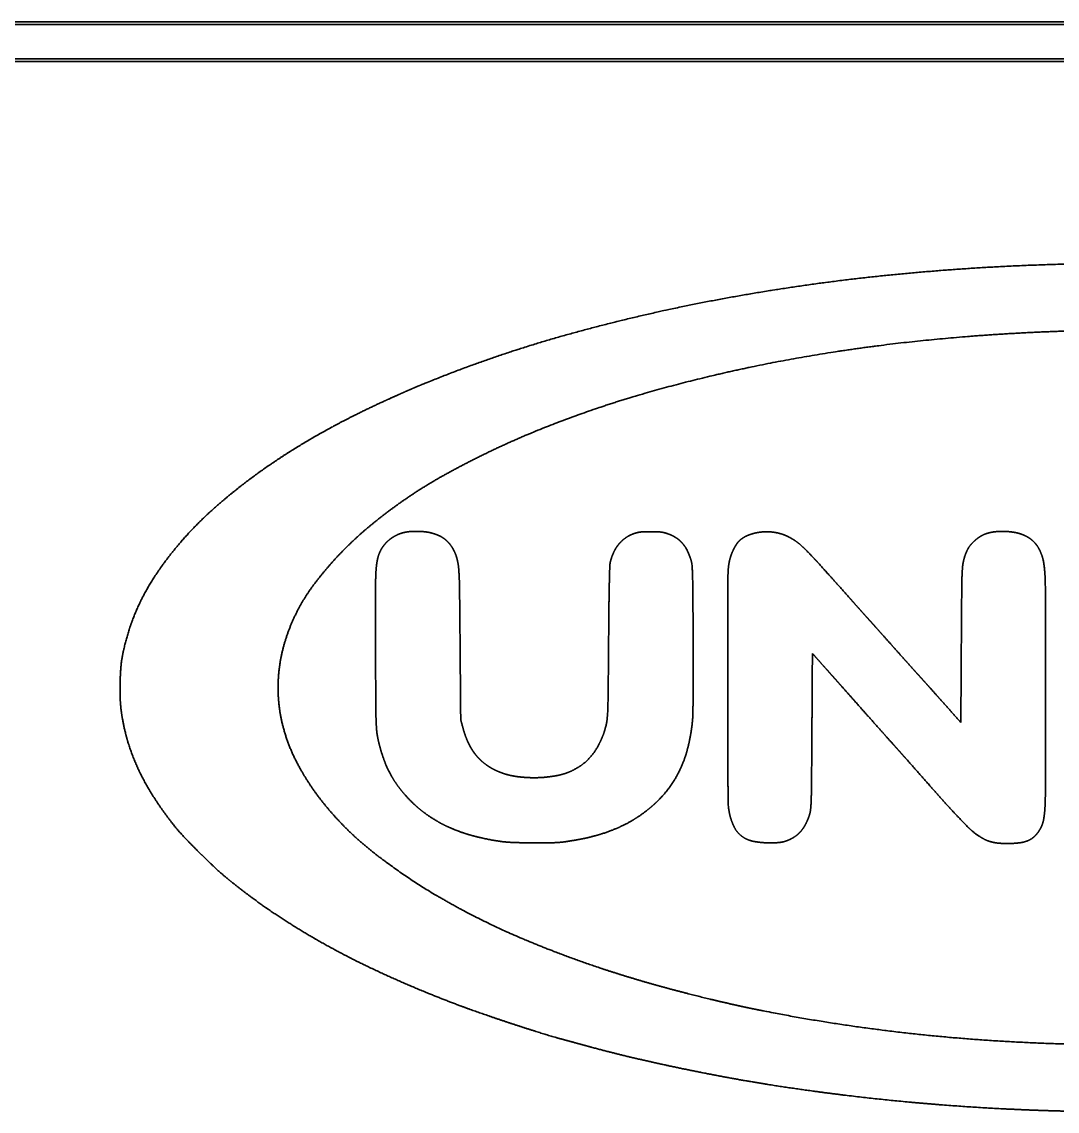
# Model space of a CAD drawing. Extents: x 5809 to 10669, y -850 to 3886.
# Drawn here: x 8706.4 to 8797.4, y 2312.6 to 2408.3 of the extents above; entities that cross this region are included whole.
import ezdxf

# ---------------------------------------------------------------- set-up
doc = ezdxf.new("R2010")
doc.units = 0
doc.header["$LTSCALE"] = 5
doc.layers.add('1', color=7, linetype='CONTINUOUS', true_color=0xffffff)

msp = doc.modelspace()

# ---------------------------------------------------------------- linework, layer by layer
at = {"layer": '1', "color": 7, "linetype": 'Continuous', "lineweight": 35}
for p, q in [((9094.065, 2408.326), (8512.081, 2408.326)), ((8376.073, 2408.076), (9230.073, 2408.076)), ((8512.073, 2405.076), (9230.073, 2405.076)), ((9091.573, 2404.826), (8514.573, 2404.826))]:
    msp.add_line(p, q, dxfattribs=at)
for points, weights, knots in [([(8798.373, 2312.614), (8795.519, 2312.677), (8792.666, 2312.801), (8786.98, 2313.17), (8784.148, 2313.415), (8778.517, 2314.022), (8775.72, 2314.386), (8771.511, 2315.028), (8770.094, 2315.266), (8767.179, 2315.8), (8765.681, 2316.094), (8762.736, 2316.709), (8761.291, 2317.031), (8758.588, 2317.668), (8757.332, 2317.989), (8755.932, 2318.376), (8755.782, 2318.417), (8755.47, 2318.502), (8755.31, 2318.546), (8755.001, 2318.63), (8754.854, 2318.67), (8754.601, 2318.739), (8754.495, 2318.767), (8753.589, 2319.008), (8752.793, 2319.238), (8750.99, 2319.799), (8749.982, 2320.124), (8747.949, 2320.801), (8746.925, 2321.154), (8745.044, 2321.824), (8744.19, 2322.145), (8741.474, 2323.216), (8739.63, 2324.005), (8736.156, 2325.608), (8734.535, 2326.433), (8731.462, 2328.147), (8730.013, 2329.035), (8727.234, 2330.9), (8725.909, 2331.878), (8724.238, 2333.233), (8723.858, 2333.563), (8723.003, 2334.359), (8722.524, 2334.82), (8721.587, 2335.746), (8721.13, 2336.212), (8720.369, 2337.013), (8720.071, 2337.354), (8719.141, 2338.517), (8718.536, 2339.36), (8717.466, 2341.028), (8717.012, 2341.855), (8716.243, 2343.521), (8715.931, 2344.354), (8715.434, 2346.052), (8715.252, 2346.911), (8715.087, 2348.161), (8715.056, 2348.542), (8715.029, 2349.384), (8715.027, 2349.844), (8715.05, 2350.757), (8715.075, 2351.209), (8715.141, 2352.016), (8715.191, 2352.369), (8715.425, 2353.535), (8715.639, 2354.339), (8716.16, 2355.901), (8716.467, 2356.654), (8717.193, 2358.144), (8717.609, 2358.877), (8718.573, 2360.35), (8719.113, 2361.091), (8720.728, 2363.097), (8721.868, 2364.301), (8724.482, 2366.649), (8725.932, 2367.808), (8729.1, 2370.054), (8730.814, 2371.139), (8734.475, 2373.193), (8736.411, 2374.172), (8738.871, 2375.286), (8739.354, 2375.503), (8740.138, 2375.854), (8740.438, 2375.986), (8741.018, 2376.234), (8741.297, 2376.351), (8741.967, 2376.624), (8742.357, 2376.781), (8746.646, 2378.491), (8750.624, 2379.826), (8759.072, 2382.15), (8763.523, 2383.171), (8772.774, 2384.878), (8777.568, 2385.562), (8787.377, 2386.556), (8792.384, 2386.879), (8798.293, 2387.043), (8799.186, 2387.062), (8801.018, 2387.086), (8801.958, 2387.093), (8803.828, 2387.094), (8804.758, 2387.089), (8806.552, 2387.068), (8807.416, 2387.051), (8808.28, 2387.027)], [0.500030023501, 0.499954440929, 0.499954440929, 0.49995378655, 0.49995378655, 0.499950137071, 0.499950137071, 0.499992822743, 0.499992822743, 0.500004164295, 0.500004164295, 0.500003115898, 0.500003115898, 0.499970301115, 0.499970301115, 0.500029866674, 0.500029866674, 0.50002991736, 0.50002991736, 0.500029915221, 0.500029915221, 0.500029255903, 0.500029255903, 0.499957559375, 0.499957559375, 0.500012967337, 0.500012967337, 0.50001300104, 0.50001300104, 0.499982883149, 0.499982883149, 0.499895350758, 0.499895350758, 0.499788136362, 0.499788136362, 0.499748754692, 0.499748754692, 0.499690602823, 0.499690602823, 0.499833736237, 0.499833736237, 0.499991364604, 0.499991364604, 0.499992832701, 0.499992832701, 0.499720633084, 0.499720633084, 0.499579807329, 0.499579807329, 0.49923696025, 0.49923696025, 0.499121990703, 0.499121990703, 0.49904898451, 0.49904898451, 0.499618240184, 0.499618240184, 0.499893792751, 0.499893792751, 0.499893602137, 0.499893602137, 0.499470527557, 0.499470527557, 0.49939602493, 0.49939602493, 0.499308409422, 0.499308409422, 0.499364772767, 0.499364772767, 0.499628701267, 0.499628701267, 0.498948183934, 0.498948183934, 0.499479595212, 0.499479595212, 0.499566136108, 0.499566136108, 0.499720345974, 0.499720345974, 0.500029325773, 0.500029325773, 0.50001945746, 0.50001945746, 0.500015607947, 0.500015607947, 0.500027892083, 0.500027892083, 0.499517935942, 0.499517935942, 0.499721493618, 0.499721493618, 0.499753795481, 0.499753795481, 0.499807092997, 0.499807092997, 0.500021180311, 0.500021180311, 0.500023508589, 0.500023508589, 0.500023403968, 0.500023403968, 0.5000197212, 0.5000197212, 0.500030023501], [0, 0, 0, 0, 0.042203, 0.042203, 0.084215, 0.084215, 0.125895, 0.125895, 0.147125, 0.147125, 0.169683, 0.169683, 0.191565, 0.191565, 0.210708, 0.210708, 0.213015, 0.213015, 0.215477, 0.215477, 0.217737, 0.217737, 0.21935, 0.21935, 0.231588, 0.231588, 0.247231, 0.247231, 0.263232, 0.263232, 0.276713, 0.276713, 0.306332, 0.306332, 0.333178, 0.333178, 0.358242, 0.358242, 0.382517, 0.382517, 0.389938, 0.389938, 0.399726, 0.399726, 0.40934, 0.40934, 0.416002, 0.416002, 0.431259, 0.431259, 0.445121, 0.445121, 0.458167, 0.458167, 0.471022, 0.471022, 0.476607, 0.476607, 0.483333, 0.483333, 0.489949, 0.489949, 0.495153, 0.495153, 0.507278, 0.507278, 0.519129, 0.519129, 0.53138, 0.53138, 0.544697, 0.544697, 0.568724, 0.568724, 0.595585, 0.595585, 0.624917, 0.624917, 0.656271, 0.656271, 0.663934, 0.663934, 0.668677, 0.668677, 0.673052, 0.673052, 0.679129, 0.679129, 0.739708, 0.739708, 0.805585, 0.805585, 0.875403, 0.875403, 0.947725, 0.947725, 0.960596, 0.960596, 0.974141, 0.974141, 0.987548, 0.987548, 1, 1, 1, 1]), ([(8797.485, 2381.132), (8798.159, 2381.155), (8798.833, 2381.165), (8801.218, 2381.154), (8802.928, 2381.143), (8806.367, 2381.115), (8808.097, 2381.099), (8810.398, 2381.074), (8810.969, 2381.053), (8812.746, 2380.945), (8813.951, 2380.866), (8816.151, 2380.712), (8817.146, 2380.635), (8819.032, 2380.473), (8819.924, 2380.388), (8821.703, 2380.203), (8822.591, 2380.103), (8826.949, 2379.57), (8830.403, 2379.028), (8837.084, 2377.747), (8840.303, 2376.996), (8846.453, 2375.298), (8849.378, 2374.353), (8854.892, 2372.308), (8857.464, 2371.185), (8860.371, 2369.715), (8860.771, 2369.507), (8861.625, 2369.048), (8862.08, 2368.799), (8862.957, 2368.309), (8863.379, 2368.068), (8864.079, 2367.663), (8864.355, 2367.494), (8865.421, 2366.8), (8866.206, 2366.269), (8867.629, 2365.265), (8868.262, 2364.787), (8869.448, 2363.83), (8870, 2363.352), (8871.084, 2362.341), (8871.618, 2361.81), (8872.647, 2360.717), (8873.135, 2360.149), (8874.034, 2359.003), (8874.439, 2358.425), (8875.169, 2357.254), (8875.493, 2356.664), (8876.063, 2355.466), (8876.306, 2354.861), (8876.641, 2353.85), (8876.76, 2353.454), (8876.952, 2352.737), (8877.02, 2352.414), (8877.119, 2351.75), (8877.152, 2351.408), (8877.186, 2350.607), (8877.196, 2350.147), (8877.194, 2349.341), (8877.191, 2348.994), (8877.182, 2348.453), (8877.172, 2348.258), (8877.141, 2347.9), (8877.118, 2347.736), (8877.048, 2347.363), (8877.004, 2347.152), (8876.749, 2346.067), (8876.474, 2345.212), (8876.129, 2344.382), (8875.78, 2343.54), (8875.366, 2342.728), (8874.383, 2341.125), (8873.818, 2340.338), (8872.513, 2338.775), (8871.785, 2337.994), (8870.175, 2336.445), (8869.293, 2335.681), (8867.381, 2334.194), (8866.358, 2333.465), (8864.169, 2332.041), (8863.004, 2331.347), (8860.528, 2329.998), (8859.221, 2329.337), (8856.468, 2328.051), (8855.02, 2327.432), (8851.977, 2326.244), (8850.386, 2325.67), (8847.086, 2324.577), (8845.38, 2324.058), (8841.877, 2323.087), (8840.083, 2322.633), (8833.304, 2321.075), (8828.273, 2320.207), (8817.852, 2318.991), (8812.478, 2318.617), (8801.649, 2318.37), (8796.204, 2318.498), (8785.5, 2319.245), (8780.255, 2319.879), (8774.882, 2320.807), (8774.716, 2320.836), (8774.39, 2320.894), (8774.23, 2320.922), (8773.932, 2320.976), (8773.796, 2321.001), (8773.586, 2321.04), (8773.513, 2321.054), (8773.37, 2321.084), (8773.301, 2321.098), (8773.116, 2321.134), (8773, 2321.156), (8772.752, 2321.203), (8772.619, 2321.229), (8772.352, 2321.279), (8772.218, 2321.303), (8771.126, 2321.505), (8770.171, 2321.7), (8768.122, 2322.158), (8767.026, 2322.417), (8764.811, 2322.969), (8763.691, 2323.262), (8761.538, 2323.853), (8760.506, 2324.153), (8756.553, 2325.366), (8753.674, 2326.403), (8748.281, 2328.64), (8745.787, 2329.867), (8741.251, 2332.469), (8739.218, 2333.838), (8737.289, 2335.349), (8735.644, 2336.637), (8734.159, 2338.107), (8732.855, 2339.739), (8732.001, 2340.807), (8731.251, 2341.951), (8730.612, 2343.16), (8730.028, 2344.263), (8729.586, 2345.43), (8729.292, 2346.642), (8729.011, 2347.795), (8728.886, 2348.975), (8728.917, 2350.162), (8728.948, 2351.359), (8729.132, 2352.542), (8729.466, 2353.692), (8730.018, 2355.592), (8730.906, 2357.36), (8732.101, 2358.936), (8733.499, 2360.782), (8735.096, 2362.458), (8736.873, 2363.942), (8738.962, 2365.687), (8741.206, 2367.225), (8743.587, 2368.544), (8746.326, 2370.061), (8749.155, 2371.404), (8755.302, 2373.866), (8758.61, 2374.986), (8765.614, 2376.94), (8769.296, 2377.799), (8776.958, 2379.244), (8780.933, 2379.828), (8789.103, 2380.693), (8793.29, 2380.986), (8797.485, 2381.132)], [0.500157034642, 0.500092889428, 0.500092889428, 0.500156542567, 0.500156542567, 0.500156670447, 0.500156670447, 0.50005351714, 0.50005351714, 0.500153712399, 0.500153712399, 0.500146671973, 0.500146671973, 0.50014348262, 0.50014348262, 0.500143228926, 0.500143228926, 0.499966645085, 0.499966645085, 0.499890070941, 0.499890070941, 0.499849972728, 0.499849972728, 0.499627091984, 0.499627091984, 0.500131127321, 0.500131127321, 0.500145808234, 0.500145808234, 0.50014649775, 0.50014649775, 0.500047569593, 0.500047569593, 0.500097309707, 0.500097309707, 0.499984497395, 0.499984497395, 0.499943596309, 0.499943596309, 0.499979203411, 0.499979203411, 0.4998189096, 0.4998189096, 0.499675398445, 0.499675398445, 0.499624158782, 0.499624158782, 0.499511447573, 0.499511447573, 0.500017008034, 0.500017008034, 0.499623556101, 0.499623556101, 0.499687530675, 0.499687530675, 0.500072913624, 0.500072913624, 0.500148587776, 0.500148587776, 0.499947229709, 0.499947229709, 0.499757015064, 0.499757015064, 0.500072778777, 0.500072778777, 0.49904828278, 0.49904828278, 0.500157034642, 0.499136931431, 0.499136931431, 0.499271663627, 0.499271663627, 0.499662531504, 0.499662531504, 0.499696432212, 0.499696432212, 0.499861025559, 0.499861025559, 0.499903707319, 0.499903707319, 0.499997454828, 0.499997454828, 0.499982238332, 0.499982238332, 0.500043396308, 0.500043396308, 0.500054296498, 0.500054296498, 0.500074597507, 0.500074597507, 0.499655797189, 0.499655797189, 0.499793699165, 0.499793699165, 0.4998007877, 0.4998007877, 0.499729536603, 0.499729536603, 0.500156435318, 0.500156435318, 0.500156300812, 0.500156300812, 0.500156404589, 0.500156404589, 0.50013743034, 0.50013743034, 0.50015032488, 0.50015032488, 0.500156654506, 0.500156654506, 0.500156633065, 0.500156633065, 0.500156642326, 0.500156642326, 0.500099237437, 0.500099237437, 0.500132496936, 0.500132496936, 0.500133323127, 0.500133323127, 0.500120112773, 0.500120112773, 0.499776676003, 0.499776676003, 0.499480123441, 0.499480123441, 0.499296370468, 0.499296370468, 0.500157034642, 0.497917649008, 0.497917649008, 0.500157034642, 0.498685529313, 0.498685529313, 0.500157034642, 0.497593687155, 0.497593687155, 0.500157034642, 0.497251529565, 0.497251529565, 0.500157034642, 0.497410939772, 0.497410939772, 0.500157034642, 0.494605365868, 0.494605365868, 0.500157034642, 0.498019896791, 0.498019896791, 0.500157034642, 0.49865079626, 0.49865079626, 0.500157034642, 0.499507338711, 0.499507338711, 0.499663510549, 0.499663510549, 0.499850744442, 0.499850744442, 0.499884575698, 0.499884575698, 0.499947655119, 0.499947655119, 0.500157034642], [0, 0, 0, 0, 0.005686, 0.005686, 0.020099, 0.020099, 0.034681, 0.034681, 0.039499, 0.039499, 0.049687, 0.049687, 0.058096, 0.058096, 0.06565, 0.06565, 0.073182, 0.073182, 0.10267, 0.10267, 0.130554, 0.130554, 0.1565, 0.1565, 0.180203, 0.180203, 0.184015, 0.184015, 0.188401, 0.188401, 0.192508, 0.192508, 0.195241, 0.195241, 0.203261, 0.203261, 0.209971, 0.209971, 0.216148, 0.216148, 0.222519, 0.222519, 0.228862, 0.228862, 0.234846, 0.234846, 0.240559, 0.240559, 0.246098, 0.246098, 0.249609, 0.249609, 0.252411, 0.252411, 0.255329, 0.255329, 0.259246, 0.259246, 0.2622, 0.2622, 0.263859, 0.263859, 0.265267, 0.265267, 0.267104, 0.267104, 0.274775, 0.274775, 0.274775, 0.282569, 0.282569, 0.290873, 0.290873, 0.300039, 0.300039, 0.310066, 0.310066, 0.320871, 0.320871, 0.332539, 0.332539, 0.345148, 0.345148, 0.358713, 0.358713, 0.373293, 0.373293, 0.388669, 0.388669, 0.404623, 0.404623, 0.448646, 0.448646, 0.495137, 0.495137, 0.54218, 0.54218, 0.58785, 0.58785, 0.589308, 0.589308, 0.590717, 0.590717, 0.59192, 0.59192, 0.592565, 0.592565, 0.593177, 0.593177, 0.594196, 0.594196, 0.595366, 0.595366, 0.596542, 0.596542, 0.604976, 0.604976, 0.614713, 0.614713, 0.62473, 0.62473, 0.634034, 0.634034, 0.660512, 0.660512, 0.684583, 0.684583, 0.705835, 0.705835, 0.705835, 0.723985, 0.723985, 0.723985, 0.73592, 0.73592, 0.73592, 0.746841, 0.746841, 0.746841, 0.75728, 0.75728, 0.75728, 0.767877, 0.767877, 0.767877, 0.785479, 0.785479, 0.785479, 0.806311, 0.806311, 0.806311, 0.830901, 0.830901, 0.830901, 0.859279, 0.859279, 0.890965, 0.890965, 0.925307, 0.925307, 0.961825, 0.961825, 1, 1, 1, 1]), ([(8744.958, 2347.02), (8745.031, 2346.749), (8745.105, 2346.478), (8745.29, 2345.796), (8745.434, 2345.396), (8745.611, 2345.008), (8745.771, 2344.658), (8745.968, 2344.328), (8746.2, 2344.022), (8746.422, 2343.73), (8746.677, 2343.466), (8746.961, 2343.234), (8747.251, 2342.997), (8747.565, 2342.793), (8747.9, 2342.624), (8748.117, 2342.515), (8748.339, 2342.42), (8748.796, 2342.255), (8749.03, 2342.186), (8749.522, 2342.072), (8749.779, 2342.027), (8750.33, 2341.96), (8750.624, 2341.936), (8751.769, 2341.885), (8752.618, 2341.948), (8753.453, 2342.11), (8754.158, 2342.246), (8754.823, 2342.519), (8755.421, 2342.917), (8755.989, 2343.295), (8756.465, 2343.785), (8756.826, 2344.365), (8757.227, 2345.009), (8757.524, 2345.706), (8757.709, 2346.441), (8757.763, 2346.655), (8757.801, 2346.873), (8757.851, 2347.386), (8757.87, 2347.68), (8757.897, 2348.495), (8757.908, 2349.017), (8757.927, 2350.971), (8757.939, 2352.404), (8757.959, 2354.914), (8757.969, 2355.992), (8757.988, 2357.747), (8758, 2358.424), (8758.026, 2359.569), (8758.038, 2360.037), (8758.054, 2360.504), (8758.058, 2360.64), (8758.077, 2360.774), (8758.11, 2360.906), (8758.183, 2361.194), (8758.283, 2361.473), (8758.409, 2361.742), (8758.526, 2361.989), (8758.672, 2362.221), (8758.845, 2362.432), (8759.01, 2362.634), (8759.199, 2362.812), (8759.411, 2362.964), (8759.622, 2363.116), (8759.851, 2363.239), (8760.095, 2363.331), (8760.198, 2363.37), (8760.304, 2363.404), (8760.507, 2363.459), (8760.605, 2363.478), (8760.825, 2363.507), (8760.946, 2363.516), (8761.254, 2363.526), (8761.441, 2363.529), (8761.818, 2363.529), (8762.008, 2363.527), (8762.32, 2363.518), (8762.442, 2363.509), (8762.667, 2363.48), (8762.769, 2363.46), (8762.985, 2363.402), (8763.1, 2363.366), (8763.456, 2363.238), (8763.687, 2363.121), (8763.903, 2362.978), (8764.108, 2362.842), (8764.292, 2362.679), (8764.451, 2362.491), (8764.62, 2362.292), (8764.763, 2362.073), (8764.876, 2361.837), (8765.007, 2361.564), (8765.115, 2361.281), (8765.199, 2360.99), (8765.246, 2360.83), (8765.274, 2360.665), (8765.285, 2360.499), (8765.305, 2360.18), (8765.319, 2359.861), (8765.342, 2358.991), (8765.351, 2358.439), (8765.363, 2356.65), (8765.37, 2355.412), (8765.381, 2353.255), (8765.383, 2352.335), (8765.384, 2350.693), (8765.381, 2349.972), (8765.37, 2348.702), (8765.364, 2348.153), (8765.351, 2347.366), (8765.338, 2347.13), (8765.232, 2345.99), (8765.067, 2345.097), (8764.822, 2344.223), (8764.6, 2343.433), (8764.283, 2342.674), (8763.876, 2341.961), (8763.481, 2341.267), (8763.001, 2340.629), (8762.444, 2340.057), (8761.856, 2339.453), (8761.207, 2338.916), (8760.504, 2338.452), (8760.081, 2338.173), (8759.639, 2337.922), (8758.706, 2337.473), (8758.217, 2337.273), (8757.175, 2336.918), (8756.624, 2336.763), (8755.44, 2336.5), (8754.811, 2336.385), (8753.801, 2336.242), (8753.422, 2336.211), (8752.443, 2336.187), (8751.845, 2336.182), (8750.648, 2336.191), (8750.049, 2336.205), (8749.063, 2336.245), (8748.677, 2336.282), (8747.491, 2336.463), (8746.697, 2336.632), (8745.214, 2337.037), (8744.532, 2337.284), (8743.873, 2337.585), (8743.259, 2337.865), (8742.671, 2338.198), (8742.115, 2338.581), (8741.566, 2338.96), (8741.053, 2339.387), (8740.581, 2339.858), (8740.211, 2340.229), (8739.867, 2340.623), (8739.251, 2341.434), (8738.985, 2341.85), (8738.754, 2342.287), (8738.516, 2342.735), (8738.314, 2343.201), (8737.966, 2344.214), (8737.814, 2344.756), (8737.64, 2345.549), (8737.602, 2345.794), (8737.551, 2346.35), (8737.532, 2346.661), (8737.509, 2347.517), (8737.5, 2348.063), (8737.489, 2350.125), (8737.482, 2351.642), (8737.47, 2354.829), (8737.467, 2356.499), (8737.467, 2358.787), (8737.482, 2359.405), (8737.532, 2360.376), (8737.575, 2360.726), (8737.643, 2361.073), (8737.698, 2361.352), (8737.791, 2361.621), (8737.919, 2361.874), (8738.022, 2362.077), (8738.148, 2362.265), (8738.297, 2362.436), (8738.45, 2362.613), (8738.623, 2362.773), (8738.811, 2362.912), (8739.003, 2363.054), (8739.208, 2363.173), (8739.425, 2363.27), (8739.64, 2363.366), (8739.865, 2363.437), (8740.096, 2363.482), (8740.259, 2363.514), (8740.423, 2363.535), (8740.789, 2363.557), (8740.988, 2363.561), (8741.387, 2363.554), (8741.586, 2363.542), (8741.95, 2363.507), (8742.114, 2363.48), (8742.275, 2363.442)], [0.500876004225, 0.500876004225, 0.500876004225, 0.499766907699, 0.499766907699, 0.500876004225, 0.498823233688, 0.498823233688, 0.500876004225, 0.498563951039, 0.498563951039, 0.500876004225, 0.498859048262, 0.498859048262, 0.500876004225, 0.500277531652, 0.500277531652, 0.500298625784, 0.500298625784, 0.500385646663, 0.500385646663, 0.500637305097, 0.500637305097, 0.498560196819, 0.498560196819, 0.500876004225, 0.494362147278, 0.494362147278, 0.500876004225, 0.493302257839, 0.493302257839, 0.500876004225, 0.496878638313, 0.496878638313, 0.500876004225, 0.499940077562, 0.499940077562, 0.500701086318, 0.500701086318, 0.500853847808, 0.500853847808, 0.50087588473, 0.50087588473, 0.500875606206, 0.500875606206, 0.500870407132, 0.500870407132, 0.500872154313, 0.500872154313, 0.500876004225, 0.498938918649, 0.498938918649, 0.500876004225, 0.499339701202, 0.499339701202, 0.500876004225, 0.498349076498, 0.498349076498, 0.500876004225, 0.498023239817, 0.498023239817, 0.500876004225, 0.498028788374, 0.498028788374, 0.500876004225, 0.500463292049, 0.500463292049, 0.500122671919, 0.500122671919, 0.500473413464, 0.500473413464, 0.500842501382, 0.500842501382, 0.500841183243, 0.500841183243, 0.500455124715, 0.500455124715, 0.50014061212, 0.50014061212, 0.500568958999, 0.500568958999, 0.498470387772, 0.498470387772, 0.500876004225, 0.497621792575, 0.497621792575, 0.500876004225, 0.4981151333, 0.4981151333, 0.500876004225, 0.499731336091, 0.499731336091, 0.500876004225, 0.498874800899, 0.498874800899, 0.500876004225, 0.500819348254, 0.500819348254, 0.500860898456, 0.500860898456, 0.500875802205, 0.500875802205, 0.50087524105, 0.50087524105, 0.500872798312, 0.500872798312, 0.500873216795, 0.500873216795, 0.500634647747, 0.500634647747, 0.499509920182, 0.499509920182, 0.500876004225, 0.498382217905, 0.498382217905, 0.500876004225, 0.498192259647, 0.498192259647, 0.500876004225, 0.498935407594, 0.498935407594, 0.500876004225, 0.500115264507, 0.500115264507, 0.500278130457, 0.500278130457, 0.500377369253, 0.500377369253, 0.500618919177, 0.500618919177, 0.500311419167, 0.500311419167, 0.500833126536, 0.500833126536, 0.500832514391, 0.500832514391, 0.500352010203, 0.500352010203, 0.500326942123, 0.500326942123, 0.49979109951, 0.49979109951, 0.500876004225, 0.499592415013, 0.499592415013, 0.500876004225, 0.499493853937, 0.499493853937, 0.500876004225, 0.500103927005, 0.500103927005, 0.499782166536, 0.499782166536, 0.500876004225, 0.499853600545, 0.499853600545, 0.500330531817, 0.500330531817, 0.500221789354, 0.500221789354, 0.500706616751, 0.500706616751, 0.500855292802, 0.500855292802, 0.500875898437, 0.500875898437, 0.500875382321, 0.500875382321, 0.500768543815, 0.500768543815, 0.500016591385, 0.500016591385, 0.500876004225, 0.497732016869, 0.497732016869, 0.500876004225, 0.49837352601, 0.49837352601, 0.500876004225, 0.498848439247, 0.498848439247, 0.500876004225, 0.498904027614, 0.498904027614, 0.500876004225, 0.498774970375, 0.498774970375, 0.500876004225, 0.500118680892, 0.500118680892, 0.50062278085, 0.50062278085, 0.50062272886, 0.50062272886, 0.50011247178, 0.50011247178, 0.500876004225], [0, 0, 0, 0, 0.008148, 0.008148, 0.020474, 0.020474, 0.020474, 0.031559, 0.031559, 0.031559, 0.04208, 0.04208, 0.04208, 0.052797, 0.052797, 0.052797, 0.059711, 0.059711, 0.066657, 0.066657, 0.074095, 0.074095, 0.08248, 0.08248, 0.106606, 0.106606, 0.106606, 0.126691, 0.126691, 0.126691, 0.145513, 0.145513, 0.145513, 0.166225, 0.166225, 0.166225, 0.172255, 0.172255, 0.180276, 0.180276, 0.194506, 0.194506, 0.233565, 0.233565, 0.262962, 0.262962, 0.28142, 0.28142, 0.29418, 0.29418, 0.29418, 0.297864, 0.297864, 0.297864, 0.305903, 0.305903, 0.305903, 0.313271, 0.313271, 0.313271, 0.320243, 0.320243, 0.320243, 0.327178, 0.327178, 0.327178, 0.330122, 0.330122, 0.332782, 0.332782, 0.336, 0.336, 0.340972, 0.340972, 0.346005, 0.346005, 0.349257, 0.349257, 0.352009, 0.352009, 0.355191, 0.355191, 0.362003, 0.362003, 0.362003, 0.368443, 0.368443, 0.368443, 0.37525, 0.37525, 0.37525, 0.383112, 0.383112, 0.383112, 0.387433, 0.387433, 0.387433, 0.395689, 0.395689, 0.409954, 0.409954, 0.441959, 0.441959, 0.465753, 0.465753, 0.484403, 0.484403, 0.498605, 0.498605, 0.504736, 0.504736, 0.528131, 0.528131, 0.528131, 0.549202, 0.549202, 0.549202, 0.569574, 0.569574, 0.569574, 0.590981, 0.590981, 0.590981, 0.603858, 0.603858, 0.617245, 0.617245, 0.631743, 0.631743, 0.647929, 0.647929, 0.657548, 0.657548, 0.672667, 0.672667, 0.687812, 0.687812, 0.6976, 0.6976, 0.718077, 0.718077, 0.736318, 0.736318, 0.736318, 0.753269, 0.753269, 0.753269, 0.769968, 0.769968, 0.769968, 0.783052, 0.783052, 0.795374, 0.795374, 0.795374, 0.808006, 0.808006, 0.822017, 0.822017, 0.828165, 0.828165, 0.835889, 0.835889, 0.84943, 0.84943, 0.887073, 0.887073, 0.928517, 0.928517, 0.94386, 0.94386, 0.952612, 0.952612, 0.952612, 0.959609, 0.959609, 0.959609, 0.965162, 0.965162, 0.965162, 0.970886, 0.970886, 0.970886, 0.976665, 0.976665, 0.976665, 0.982359, 0.982359, 0.982359, 0.98637, 0.98637, 0.99119, 0.99119, 0.996006, 0.996006, 1, 1, 1, 1]), ([(8742.275, 2363.442), (8742.515, 2363.386), (8742.75, 2363.309), (8742.977, 2363.213), (8743.177, 2363.129), (8743.365, 2363.021), (8743.539, 2362.89), (8743.708, 2362.764), (8743.859, 2362.617), (8743.99, 2362.452), (8744.131, 2362.273), (8744.254, 2362.081), (8744.357, 2361.878), (8744.485, 2361.625), (8744.583, 2361.36), (8744.649, 2361.084), (8744.723, 2360.779), (8744.771, 2360.468), (8744.828, 2359.615), (8744.849, 2359.073), (8744.874, 2356.924), (8744.89, 2355.317), (8744.921, 2351.48), (8744.94, 2349.25), (8744.958, 2347.02)], [0.500876004225, 0.499707998592, 0.499707998592, 0.500876004225, 0.498364411939, 0.498364411939, 0.500876004225, 0.49815001611, 0.49815001611, 0.500876004225, 0.499178264818, 0.499178264818, 0.500876004225, 0.498621833211, 0.498621833211, 0.500876004225, 0.499673203319, 0.499673203319, 0.500749453311, 0.500749453311, 0.500875520578, 0.500875520578, 0.500876004225, 0.500876004225, 0.500876004225], [0, 0, 0, 0, 0.042759, 0.042759, 0.042759, 0.080227, 0.080227, 0.080227, 0.116375, 0.116375, 0.116375, 0.155329, 0.155329, 0.155329, 0.20351, 0.20351, 0.20351, 0.256849, 0.256849, 0.348747, 0.348747, 0.6216, 0.6216, 1, 1, 1, 1]), ([(8775.853, 2352.834), (8775.838, 2350.553), (8775.824, 2348.272), (8775.8, 2344.492), (8775.789, 2342.994), (8775.773, 2340.983), (8775.763, 2340.469), (8775.739, 2339.679), (8775.721, 2339.402), (8775.693, 2339.126), (8775.676, 2338.945), (8775.637, 2338.768), (8775.579, 2338.596), (8775.486, 2338.322), (8775.373, 2338.057), (8775.239, 2337.8), (8775.125, 2337.581), (8774.985, 2337.376), (8774.821, 2337.19), (8774.666, 2337.015), (8774.49, 2336.861), (8774.295, 2336.731), (8774.087, 2336.593), (8773.865, 2336.479), (8773.535, 2336.35), (8773.435, 2336.318), (8773.238, 2336.265), (8773.141, 2336.246), (8772.922, 2336.217), (8772.801, 2336.207), (8772.496, 2336.196), (8772.311, 2336.192), (8771.642, 2336.187), (8771.158, 2336.231), (8770.682, 2336.323), (8770.316, 2336.393), (8769.974, 2336.54), (8769.673, 2336.759), (8769.386, 2336.966), (8769.157, 2337.236), (8768.997, 2337.551), (8768.803, 2337.937), (8768.66, 2338.343), (8768.571, 2338.766), (8768.485, 2339.177), (8768.441, 2339.595), (8768.44, 2340.015), (8768.434, 2343.3), (8768.431, 2346.586), (8768.43, 2353.158), (8768.433, 2356.444), (8768.438, 2359.731), (8768.438, 2360.148), (8768.482, 2360.563), (8768.569, 2360.971), (8768.606, 2361.148), (8768.656, 2361.321), (8768.786, 2361.672), (8768.863, 2361.849), (8769.033, 2362.181), (8769.124, 2362.335), (8769.224, 2362.484), (8769.301, 2362.597), (8769.392, 2362.698), (8769.495, 2362.786), (8769.719, 2362.975), (8769.971, 2363.125), (8770.244, 2363.231), (8770.55, 2363.35), (8770.868, 2363.432), (8771.194, 2363.477), (8771.537, 2363.524), (8771.884, 2363.533), (8772.229, 2363.504), (8772.569, 2363.475), (8772.904, 2363.407), (8773.228, 2363.301)], [0.500308786101, 0.500308786101, 0.500308786101, 0.500308693291, 0.500308693291, 0.50028619132, 0.50028619132, 0.500119778165, 0.500119778165, 0.500308786101, 0.498130903304, 0.498130903304, 0.500308786101, 0.499336370464, 0.499336370464, 0.500308786101, 0.497856346267, 0.497856346267, 0.500308786101, 0.497449193367, 0.497449193367, 0.500308786101, 0.498362933077, 0.498362933077, 0.499810533719, 0.499810533719, 0.499602459544, 0.499602459544, 0.499938022844, 0.499938022844, 0.50027467559, 0.50027467559, 0.498692306077, 0.498692306077, 0.500308786101, 0.492367842893, 0.492367842893, 0.500308786101, 0.490884598047, 0.490884598047, 0.500308786101, 0.49748975509, 0.49748975509, 0.500308786101, 0.498549261579, 0.498549261579, 0.500308786101, 0.500308666176, 0.500308666176, 0.500308667867, 0.500308667867, 0.500308786101, 0.498519655543, 0.498519655543, 0.500308786101, 0.499431471564, 0.499431471564, 0.499726799782, 0.499726799782, 0.499690598994, 0.499690598994, 0.500308786101, 0.49716590453, 0.49716590453, 0.500308786101, 0.495719240799, 0.495719240799, 0.500308786101, 0.498046049091, 0.498046049091, 0.500308786101, 0.498262167062, 0.498262167062, 0.500308786101, 0.498059866204, 0.498059866204, 0.500308786101], [0, 0, 0, 0, 0.138004, 0.138004, 0.228633, 0.228633, 0.259684, 0.259684, 0.276468, 0.276468, 0.276468, 0.287387, 0.287387, 0.287387, 0.304751, 0.304751, 0.304751, 0.319564, 0.319564, 0.319564, 0.333483, 0.333483, 0.333483, 0.348256, 0.348256, 0.354463, 0.354463, 0.360312, 0.360312, 0.367487, 0.367487, 0.378363, 0.378363, 0.406924, 0.406924, 0.406924, 0.428478, 0.428478, 0.428478, 0.448584, 0.448584, 0.448584, 0.47295, 0.47295, 0.47295, 0.496608, 0.496608, 0.496608, 0.681554, 0.681554, 0.866574, 0.866574, 0.866574, 0.88997, 0.88997, 0.88997, 0.900084, 0.900084, 0.9109, 0.9109, 0.920916, 0.920916, 0.920916, 0.928476, 0.928476, 0.928476, 0.944575, 0.944575, 0.944575, 0.962578, 0.962578, 0.962578, 0.981476, 0.981476, 0.981476, 1, 1, 1, 1]), ([(8773.228, 2363.301), (8773.307, 2363.274), (8773.385, 2363.244), (8773.558, 2363.168), (8773.654, 2363.123), (8773.846, 2363.026), (8773.943, 2362.974), (8774.123, 2362.872), (8774.205, 2362.822), (8774.496, 2362.629), (8774.694, 2362.474), (8775.124, 2362.081), (8775.361, 2361.85), (8775.962, 2361.222), (8776.327, 2360.828), (8777.441, 2359.586), (8778.193, 2358.744), (8779.14, 2357.679), (8779.337, 2357.458), (8779.721, 2357.027), (8779.907, 2356.818), (8780.252, 2356.432), (8780.41, 2356.255), (8780.645, 2355.993), (8780.722, 2355.908), (8780.856, 2355.76), (8780.913, 2355.697), (8781.033, 2355.564), (8781.096, 2355.493), (8781.221, 2355.355), (8781.282, 2355.287), (8781.39, 2355.167), (8781.437, 2355.114), (8781.759, 2354.75), (8782.035, 2354.439), (8782.702, 2353.692), (8783.092, 2353.254), (8783.869, 2352.384), (8784.256, 2351.951), (8784.786, 2351.358), (8784.931, 2351.197), (8785.208, 2350.893), (8785.339, 2350.748), (8785.596, 2350.464), (8785.721, 2350.324), (8786.025, 2349.986), (8786.203, 2349.786), (8786.753, 2349.17), (8787.125, 2348.753), (8787.962, 2347.814), (8788.426, 2347.293), (8788.891, 2346.772)], [0.500308786101, 0.4998970713, 0.4998970713, 0.500205419913, 0.500205419913, 0.500207419211, 0.500207419211, 0.50009735351, 0.50009735351, 0.499337793101, 0.499337793101, 0.500116010809, 0.500116010809, 0.500265785771, 0.500265785771, 0.500308003693, 0.500308003693, 0.500308744074, 0.500308744074, 0.500308728048, 0.500308728048, 0.500308741352, 0.500308741352, 0.500306539905, 0.500306539905, 0.500308379209, 0.500308379209, 0.500308585774, 0.500308585774, 0.500308582102, 0.500308582102, 0.500307894661, 0.500307894661, 0.500308489325, 0.500308489325, 0.500308746059, 0.500308746059, 0.500308768159, 0.500308768159, 0.500305787997, 0.500305787997, 0.500308270689, 0.500308270689, 0.500308123019, 0.500308123019, 0.50030861123, 0.50030861123, 0.500308782832, 0.500308782832, 0.500308786101, 0.500308786101, 0.500308786101], [0, 0, 0, 0, 0.011004, 0.011004, 0.024906, 0.024906, 0.039337, 0.039337, 0.052092, 0.052092, 0.085099, 0.085099, 0.128535, 0.128535, 0.199095, 0.199095, 0.347266, 0.347266, 0.386105, 0.386105, 0.422904, 0.422904, 0.453998, 0.453998, 0.469084, 0.469084, 0.480163, 0.480163, 0.49264, 0.49264, 0.504587, 0.504587, 0.513886, 0.513886, 0.568357, 0.568357, 0.645307, 0.645307, 0.72141, 0.72141, 0.749765, 0.749765, 0.775402, 0.775402, 0.799984, 0.799984, 0.835074, 0.835074, 0.908388, 0.908388, 1, 1, 1, 1]), ([(8788.891, 2346.772), (8788.906, 2349.085), (8788.921, 2351.399), (8788.946, 2355.41), (8788.96, 2357.108), (8788.979, 2359.305), (8788.998, 2359.802), (8789.032, 2360.299), (8789.051, 2360.591), (8789.1, 2360.879), (8789.176, 2361.162), (8789.253, 2361.442), (8789.357, 2361.714), (8789.489, 2361.973), (8789.56, 2362.115), (8789.648, 2362.247), (8789.751, 2362.368), (8789.87, 2362.508), (8790, 2362.64), (8790.28, 2362.884), (8790.429, 2362.997), (8790.586, 2363.098), (8790.726, 2363.187), (8790.874, 2363.261), (8791.029, 2363.32), (8791.286, 2363.416), (8791.552, 2363.481), (8791.824, 2363.513), (8792.137, 2363.551), (8792.452, 2363.565), (8792.767, 2363.554), (8793.083, 2363.542), (8793.396, 2363.507), (8793.706, 2363.447), (8793.977, 2363.394), (8794.239, 2363.31), (8794.489, 2363.197), (8794.644, 2363.126), (8794.792, 2363.044), (8794.933, 2362.949), (8795.066, 2362.859), (8795.189, 2362.757), (8795.302, 2362.644), (8795.416, 2362.529), (8795.518, 2362.403), (8795.608, 2362.269), (8795.704, 2362.123), (8795.79, 2361.97), (8795.863, 2361.811), (8796.002, 2361.509), (8796.1, 2361.192), (8796.157, 2360.865), (8796.228, 2360.453), (8796.272, 2360.038), (8796.318, 2358.849), (8796.334, 2358.078), (8796.34, 2354.71), (8796.342, 2352.114), (8796.342, 2346.946), (8796.34, 2344.375), (8796.334, 2341.038), (8796.32, 2340.274), (8796.278, 2339.107), (8796.239, 2338.707), (8796.177, 2338.309), (8796.132, 2338.024), (8796.042, 2337.751), (8795.909, 2337.495), (8795.785, 2337.258), (8795.631, 2337.039), (8795.449, 2336.842), (8795.287, 2336.668), (8795.095, 2336.527), (8794.88, 2336.426), (8794.634, 2336.311), (8794.374, 2336.235), (8794.105, 2336.201), (8793.737, 2336.155), (8793.368, 2336.131), (8792.72, 2336.13), (8792.443, 2336.142), (8791.945, 2336.189), (8791.727, 2336.23), (8791.514, 2336.29), (8791.313, 2336.348), (8791.118, 2336.425), (8790.933, 2336.521), (8790.722, 2336.631), (8790.519, 2336.755), (8790.065, 2337.075), (8789.821, 2337.279), (8789.235, 2337.855), (8788.884, 2338.216), (8787.986, 2339.18), (8787.438, 2339.783), (8785.852, 2341.569), (8784.809, 2342.748), (8783.689, 2344.019), (8783.61, 2344.109), (8783.442, 2344.299), (8783.354, 2344.397), (8783.183, 2344.589), (8783.1, 2344.682), (8782.955, 2344.844), (8782.892, 2344.913), (8782.697, 2345.128), (8782.566, 2345.275), (8782.049, 2345.855), (8781.664, 2346.289), (8780.813, 2347.245), (8780.349, 2347.768), (8779.362, 2348.88), (8778.84, 2349.47), (8778.247, 2350.138), (8778.177, 2350.218), (8778.038, 2350.373), (8777.97, 2350.45), (8777.844, 2350.593), (8777.785, 2350.659), (8777.695, 2350.761), (8777.663, 2350.797), (8777.595, 2350.872), (8777.56, 2350.912), (8777.441, 2351.046), (8777.358, 2351.139), (8777.176, 2351.345), (8777.076, 2351.456), (8776.87, 2351.688), (8776.764, 2351.808), (8776.389, 2352.23), (8776.121, 2352.532), (8775.853, 2352.834)], [0.500308786101, 0.500308786101, 0.500308786101, 0.500308493758, 0.500308493758, 0.500169489001, 0.500169489001, 0.500308786101, 0.498659026672, 0.498659026672, 0.500308786101, 0.498594154565, 0.498594154565, 0.500308786101, 0.498008011478, 0.498008011478, 0.500308786101, 0.499385198967, 0.499385198967, 0.499399362414, 0.499399362414, 0.500308786101, 0.498429720297, 0.498429720297, 0.500308786101, 0.497957935999, 0.497957935999, 0.500308786101, 0.499295130089, 0.499295130089, 0.500308786101, 0.499296738004, 0.499296738004, 0.500308786101, 0.498005282499, 0.498005282499, 0.500308786101, 0.49916794712, 0.49916794712, 0.500308786101, 0.498679586566, 0.498679586566, 0.500308786101, 0.498724277117, 0.498724277117, 0.500308786101, 0.499319576825, 0.499319576825, 0.500308786101, 0.497471542032, 0.497471542032, 0.500308786101, 0.49958361115, 0.49958361115, 0.500251132691, 0.500251132691, 0.500308656954, 0.500308656954, 0.500308676142, 0.500308676142, 0.500259544366, 0.500259544366, 0.499704352063, 0.499704352063, 0.500308786101, 0.495970527267, 0.495970527267, 0.500308786101, 0.497319408939, 0.497319408939, 0.500308786101, 0.494147652333, 0.494147652333, 0.500308786101, 0.496255163792, 0.496255163792, 0.500308786101, 0.499662671508, 0.499662671508, 0.499933546787, 0.499933546787, 0.49889012729, 0.49889012729, 0.500308786101, 0.498624475855, 0.498624475855, 0.500308786101, 0.499526813596, 0.499526813596, 0.499221835338, 0.499221835338, 0.500229205187, 0.500229205187, 0.500285035561, 0.500285035561, 0.500308144131, 0.500308144131, 0.500308312042, 0.500308312042, 0.500308517118, 0.500308517118, 0.500308511155, 0.500308511155, 0.500307320983, 0.500307320983, 0.500305120968, 0.500305120968, 0.500308771686, 0.500308771686, 0.500308755551, 0.500308755551, 0.500308771091, 0.500308771091, 0.500308781281, 0.500308781281, 0.500308780331, 0.500308780331, 0.500308781051, 0.500308781051, 0.50030864556, 0.50030864556, 0.500308696252, 0.500308696252, 0.500308785137, 0.500308785137, 0.500308784627, 0.500308784627, 0.500308785137, 0.500308785137, 0.500308786101, 0.500308786101, 0.500308786101], [0, 0, 0, 0, 0.097483, 0.097483, 0.169049, 0.169049, 0.190022, 0.190022, 0.190022, 0.20231, 0.20231, 0.20231, 0.214479, 0.214479, 0.214479, 0.221084, 0.221084, 0.221084, 0.22876, 0.22876, 0.236521, 0.236521, 0.236521, 0.243374, 0.243374, 0.243374, 0.254652, 0.254652, 0.254652, 0.267596, 0.267596, 0.267596, 0.280531, 0.280531, 0.280531, 0.291761, 0.291761, 0.291761, 0.298672, 0.298672, 0.298672, 0.305165, 0.305165, 0.305165, 0.31171, 0.31171, 0.31171, 0.318774, 0.318774, 0.318774, 0.3321, 0.3321, 0.3321, 0.348836, 0.348836, 0.379768, 0.379768, 0.48378, 0.48378, 0.586825, 0.586825, 0.617456, 0.617456, 0.633575, 0.633575, 0.633575, 0.644993, 0.644993, 0.644993, 0.655557, 0.655557, 0.655557, 0.664827, 0.664827, 0.664827, 0.675301, 0.675301, 0.675301, 0.689589, 0.689589, 0.700291, 0.700291, 0.708819, 0.708819, 0.708819, 0.716836, 0.716836, 0.716836, 0.72593, 0.72593, 0.738069, 0.738069, 0.757273, 0.757273, 0.788355, 0.788355, 0.848428, 0.848428, 0.853022, 0.853022, 0.858072, 0.858072, 0.86282, 0.86282, 0.866387, 0.866387, 0.873892, 0.873892, 0.896041, 0.896041, 0.922724, 0.922724, 0.952788, 0.952788, 0.956823, 0.956823, 0.960744, 0.960744, 0.964101, 0.964101, 0.965943, 0.965943, 0.967975, 0.967975, 0.972756, 0.972756, 0.978452, 0.978452, 0.98459, 0.98459, 1, 1, 1, 1])]:
    msp.add_rational_spline(points, weights, degree=3, knots=knots, dxfattribs=at)

doc.saveas('drawing.dxf')
